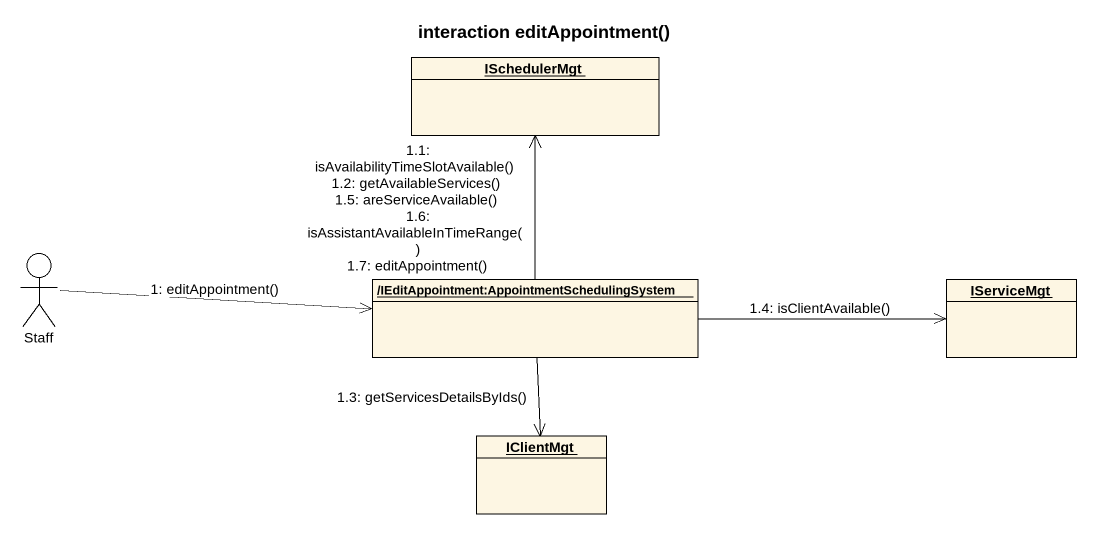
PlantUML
@startuml
title interaction editAppointment()
allowmixing
hide circle
hide empty members
object ISchedulerMgt
actor Staff
object "/IEditAppointment:AppointmentSchedulingSystem" as IEditAppointment
object IServiceMgt
object IClientMgt
Staff -right-> IEditAppointment : 1: editAppointment()
IEditAppointment -up-> ISchedulerMgt : 1.1: isAvailabilityTimeSlotAvailable()\n1.2: getAvailableServices()\n1.5: areServiceAvailable()\n1.6: isAssistantAvailableInTimeRange()\n1.7: editAppointment()
IEditAppointment --> IClientMgt : 1.3: getServicesDetailsByIds()
IEditAppointment -right-> IServiceMgt : 1.4: isClientAvailable()
@enduml
